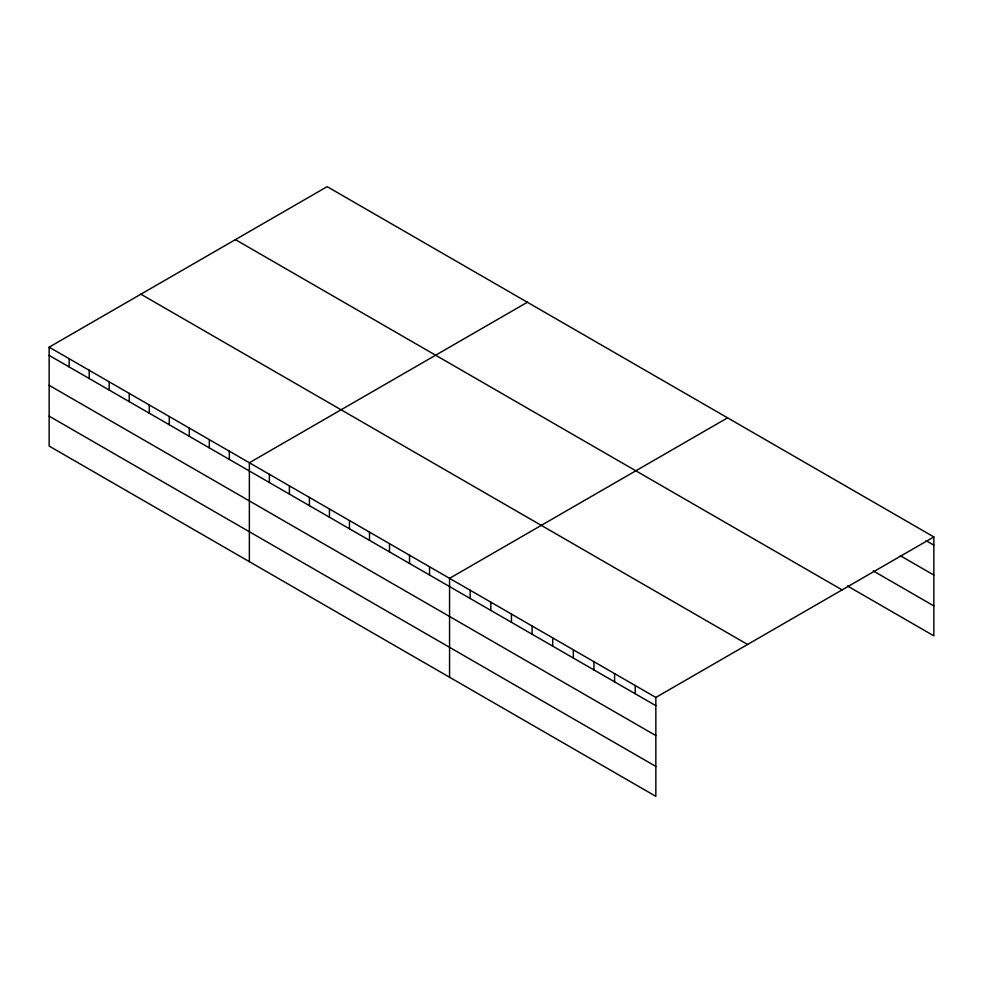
<?xml version="1.0" encoding="UTF-8"?>
<svg xmlns="http://www.w3.org/2000/svg" width="983" height="983" viewBox="0 0 983 983"><rect width="100%" height="100%" fill="white"/><g stroke="black" fill="none" stroke-linecap="round" stroke-linejoin="round"><path stroke-width="1.47" d="M49.15 347.159L655.845 697.438L655.845 796.341L49.15 446.073L49.15 347.159L327.155 186.659L933.85 536.927L933.85 635.841L847.469 585.966M527.367 302.248L249.363 462.747L249.363 561.662M727.58 417.836L449.563 578.336L449.563 677.25M655.845 697.438L933.85 536.927M926.109 540.687L933.85 545.16M900.33 555.727L933.85 575.08M873.26 570.926L933.85 605.909M235.416 239.619L842.112 589.898M140.888 294.2L747.584 644.467M49.15 355.391L655.845 705.671M49.15 385.324L655.845 735.591M49.15 416.153L655.845 766.421M635.215 685.52L635.215 693.752M614.584 673.613L614.584 681.846M593.953 661.706L593.953 669.939M573.335 649.8L573.335 658.032M552.704 637.893L552.704 646.126M532.073 625.974L532.073 634.207M511.443 614.068L511.443 622.3M490.824 602.161L490.824 610.394M470.193 590.255L470.193 598.487M429.546 566.786L429.546 575.018M409.53 555.223L409.53 563.456M389.501 543.66L389.501 551.893M369.485 532.11L369.485 540.343M349.456 520.548L349.456 528.78M329.44 508.985L329.44 517.218M309.424 497.435L309.424 505.667M289.395 485.872L289.395 494.105M269.379 474.31L269.379 482.542M229.334 451.197L229.334 459.43M209.318 439.634L209.318 447.867M189.301 428.072L189.301 436.305M169.273 416.522L169.273 424.754M149.256 404.959L149.256 413.192M129.228 393.397L129.228 401.629M109.211 381.846L109.211 390.079M89.195 370.284L89.195 378.516M69.166 358.721L69.166 366.954"/></g></svg>
